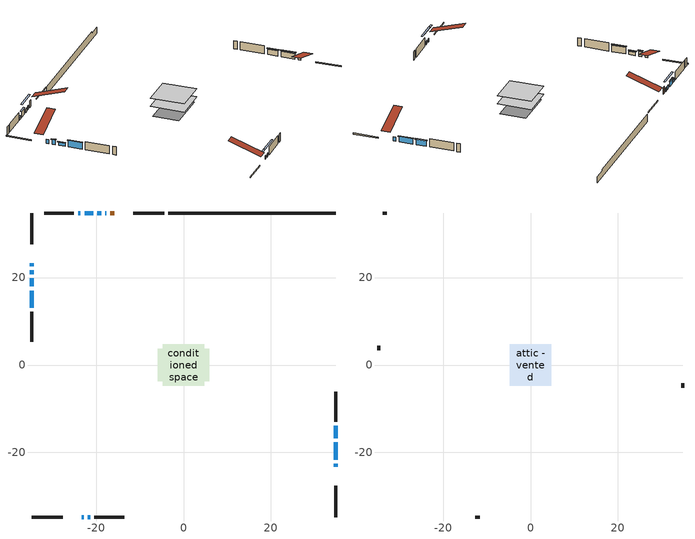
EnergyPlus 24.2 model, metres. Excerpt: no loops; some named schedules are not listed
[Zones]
conditioned space
 floor adiabatic (AdiabaticFloorConstruction): -4.79,-4.79 -4.79,4.79 4.79,4.79 4.79,-4.79 z0.46
 floor foundation (Slab1 construction): -5.84,-3.71 -5.84,3.71 5.84,3.71 5.84,-3.71 z-1.83
 wall outside (RimJoist1 construction): -4.38,34.75 -11.54,34.75 / -34.75,-34.75 -27.59,-34.75 / -34.75,34.75 -34.75,27.59 / 34.75,-34.75 34.75,-27.59 z0.46:0.76
 wall outside (AdiabaticWallConstruction 1): -15.86,34.75 -16.71,34.75 z0.46:2.49
 wall outside (AdiabaticWallConstruction): -34.75,23.27 -34.75,22.55 / -17.64,34.75 -17.9,34.75 / 34.75,-23.27 34.75,-22.55 z0.46:1.68; -34.75,21.62 -34.75,20.71 z0.46:1.88; -34.75,19.78 -34.75,17.95 z0.46:1.43; -18.82,34.75 -19.74,34.75 / -23.28,-34.75 -22.81,-34.75 z0.46:1.48; -21.89,-34.75 -21.33,-34.75 z0.46:1.53; 34.75,-21.62 34.75,-17.71 / 34.75,-16.78 34.75,-13.88 / -20.67,34.75 -22.63,34.75 z0.46:2.09; -23.55,34.75 -24.11,34.75 z0.46:1.02; -34.75,17.02 -34.75,13.11 z0.46:2.39
 wall outside (Wall1 construction): -25.04,34.75 -31.89,34.75 / -20.4,-34.75 -13.55,-34.75 / -34.75,12.18 -34.75,5.33 / 34.75,-12.96 34.75,-6.11 z0.46:2.9
 wall foundation (FoundationWall1 construction): -3.45,34.75,-1.83 -3.45,34.75,0.46 30.93,34.75,0.46 30.93,34.75,-0.06 34.75,34.75,-0.06 34.75,34.75,-1.83
 window (WindowConstruction 8): -34.75,23.27 -34.75,22.55 z0.46:1.68
 window (WindowConstruction 5): -34.75,21.62 -34.75,20.71 z0.46:1.88
 window (WindowConstruction 6): -34.75,19.78 -34.75,17.95 z0.46:1.43
 window (WindowConstruction 7): -17.64,34.75 -17.89,34.75 z0.46:1.68
 window (WindowConstruction 10): -18.82,34.75 -19.74,34.75 z0.46:1.47
 window (WindowConstruction 11): -23.27,-34.75 -22.82,-34.75 z0.46:1.47
 window (WindowConstruction 12): -21.89,-34.75 -21.33,-34.75 z0.46:1.53
 window (WindowConstruction 9): 34.75,-23.27 34.75,-22.55 z0.46:1.68
 window (WindowConstruction): 34.75,-21.62 34.75,-17.71 z0.46:2.08
 window (WindowConstruction 1): 34.75,-16.78 34.75,-13.89 z0.46:2.08
 window (WindowConstruction 2): -20.67,34.75 -22.62,34.75 z0.46:2.08
 window (WindowConstruction 3): -23.55,34.75 -24.11,34.75 z0.46:1.02
 window (WindowConstruction 4): -34.75,17.02 -34.75,13.11 z0.46:2.39
 door (Door): -15.86,34.75 -16.71,34.75 z0.46:2.49
 ceiling adiabatic (AdiabaticFloorConstruction): 4.79,-4.79 4.79,4.79 -4.79,4.79 -4.79,-4.79 z0.46
attic - vented
 floor to conditioned space (Floor1 construction Reversed): -4.78,-4.78 -4.78,4.78 4.78,4.78 4.78,-4.78 z2.9
 wall outside (Wall2 construction): -32.82,34.75 -33.82,34.75 / -12.62,-34.75 -11.62,-34.75 / -34.75,4.4 -34.75,3.4 / 34.75,-5.18 34.75,-4.18 z0.46:2.9
 roof outside (Roof1 construction): -14.93,34.75,2.9 -14.93,25.43,6.01 -12.47,25.43,6.01 -12.47,34.75,2.9; -24.2,-34.75,2.9 -24.2,-25.43,6.01 -26.66,-25.43,6.01 -26.66,-34.75,2.9; -34.75,24.2,2.9 -25.43,24.2,6.01 -25.43,26.66,6.01 -34.75,26.66,2.9; 34.75,-24.2,2.9 25.43,-24.2,6.01 25.43,-26.66,6.01 34.75,-26.66,2.9
shading: -34.75,20.51 -34.75,21.82 -35.16,21.82 -35.16,20.51 z2.08; -34.75,17.75 -34.75,19.98 -35.16,19.98 -35.16,17.75 z1.63; -22.38,34.75 -16.18,34.75 -16.18,35.16 -22.38,35.16 z4.11; -20.18,-34.75 -25.91,-34.75 -25.91,-35.16 -20.18,-35.16 z4.11; -18.69,-34.75 -24.53,-34.75 -24.53,-35.16 -18.69,-35.16 z4.17; 34.75,-17.51 34.75,-21.82 35.16,-21.82 35.16,-17.51 z2.29; 34.75,-13.68 34.75,-16.98 35.16,-16.98 35.16,-13.68 z2.29; -22.83,34.75 -20.47,34.75 -20.47,35.16 -22.83,35.16 z2.29; -24.31,34.75 -23.35,34.75 -23.35,35.16 -24.31,35.16 z1.22; -34.75,12.91 -34.75,17.22 -35.16,17.22 -35.16,12.91 z2.59
[Building]
Building 1: Terrain=Suburbs
[Site:Location]
Edmonton Intl AP_AB: Latitude {deg}=53.31; Longitude {deg}=-113.58; Time Zone {hr}=-7; Elevation {m}=723; Keep Site Location Information=Yes
[Site:GroundTemperature:Shallow]
-1.56185, -3.61833, -3.78302, -2.80711, 1.11059, 5.01004, 8.39065, 10.5322, 10.7141, 8.97234, 5.67794, 1.89811
[Site:WaterMainsTemperature]
Calculation Method=Schedule; Temperature Schedule=mains temperature schedule
[Material] Roughness=Rough; Thermal Absorptance=0.9
Name | Thickness {m} | Conductivity {W/m-K} | Density {kg/m3} | Specific Heat {J/kg-K} | Solar Absorptance | Visible Absorptance
asphalt or fiberglass shingles | 0.00635 | 0.162714 | 1121.4 | 1465.45 | 0.4 | 0.4
ceiling loosefill ins | 0.169333 | 0.0480833 | 16.02 | 1046.75 | 0.7 | 0.7
ceiling stud and cavity | 0.1397 | 0.101066 | 65.682 | 1177.47 | 0.7 | 0.7
concrete 4.0 in. | 0.1016 | 1.803125 | 2242.8 | 837.4 | 0.7 | 0.7
concrete 8.0 in. | 0.2032 | 1.803125 | 2242.8 | 837.4 | 0.7 | 0.7
door material | 0.04445 | 0.053851 | 512.64 | 1214.23 | 0.7 | 0.7
exterior vertical ins | 0.0457286 | 0.029427 | 32.04 | 1214.23 | 0.7 | 0.7
floor covering | 0.0127 | 0.0433444 | 54.468 | 1339.84 | 0.6 | 0.6
floor rigid ins; wall rigid ins | 0.512978 | 0.029427 | 32.04 | 1214.23 | 0.7 | 0.7
floor stud and cavity | 0.1397 | 1.75129 | 37.0049 | 1207.88 | 0.7 | 0.7
furniture material conditioned space 1 | 0.1524 | 0.115458 | 640.8 | 1214.23 | 0.6 | 0.6
gypsum board | 0.0127 | 0.160291 | 801 | 837.4 | 0.6 | 0.6
gypsum board 1 | 0.0127 | 0.160291 | 801 | 837.4 | 0.7 | 0.7
osb sheathing 0.5 in. | 0.0127 | 0.115458 | 512.64 | 1214.23 | 0.7 | 0.7
osb sheathing 0.75 in. | 0.01905 | 0.115458 | 512.64 | 1214.23 | 0.7 | 0.7
osb sheathing 2.0 in. | 0.0508 | 0.115458 | 512.64 | 1214.23 | 0.7 | 0.7
rim joist stud and cavity | 0.0508 | 0.0296634 | 125.044 | 1163.47 | 0.6 | 0.6
wall stud and cavity | 0.1397 | 0.126942 | 139.0536 | 1170.24 | 0.7 | 0.7
wall stud and cavity 1 | 0.0889 | 6.1454 | 50.32683 | 1063.81 | 0.6 | 0.6
wall stud and cavity 2 | 0.0889 | 0.380278 | 52.3479 | 1209.89 | 0.7 | 0.7
wall stud and cavity 3 | 0.0889 | 0.391764 | 83.0341 | 1211.67 | 0.7 | 0.7
wood siding | 0.0254 | 0.102417 | 544.68 | 1172.36 | 0.4 | 0.4
wood siding 1 | 0.00254 | 0.102417 | 544.68 | 1172.36 | 0.4 | 0.4
wood siding 2; wood siding 3; wood siding 4 | 0.0254 | 0.102417 | 544.68 | 1172.36 | 0.7 | 0.7
[WindowMaterial:SimpleGlazingSystem]
Name | U-Factor {W/m2-K} | Solar Heat Gain Coefficient
WindowMaterial | 2.1389 | 0.61
WindowMaterial 1 | 2.10313 | 0.62
WindowMaterial 2 | 2.41712 | 0.53
WindowMaterial 3 | 2.11733 | 0.62
WindowMaterial 4 | 2.28142 | 0.55
WindowMaterial 5 | 2.239971 | 0.57
WindowMaterial 6 | 3.310274 | 0.62
WindowMaterial 7 | 3.04681 | 0.43
WindowMaterial 8 | 3.032052 | 0.47
[Construction]
AdiabaticFloorConstruction: floor stud and cavity, floor rigid ins, osb sheathing 0.75 in., floor covering
AdiabaticWallConstruction: wood siding 3, wall rigid ins, wall stud and cavity 2, gypsum board
AdiabaticWallConstruction 1: wood siding 4, wall rigid ins, wall stud and cavity 2, gypsum board
Door: door material
Floor1 construction Reversed: gypsum board, ceiling stud and cavity, ceiling loosefill ins
FoundationWall1 construction: concrete 8.0 in., gypsum board 1
furniture construction conditioned space 1: furniture material conditioned space 1
PartitionWallConstruction: gypsum board, wall stud and cavity 3, gypsum board
RimJoist1 construction: wood siding 2, osb sheathing 2.0 in., rim joist stud and cavity
Roof1 construction: asphalt or fiberglass shingles
Slab1 construction: concrete 4.0 in.
Wall1 construction: wood siding, osb sheathing 0.5 in., wall stud and cavity, gypsum board
Wall2 construction: wood siding 1, wall stud and cavity 1
WindowConstruction; WindowConstruction 2: WindowMaterial
WindowConstruction 1: WindowMaterial 1
WindowConstruction 10; WindowConstruction 11: WindowMaterial 7
WindowConstruction 12: WindowMaterial 8
WindowConstruction 3; WindowConstruction 7: WindowMaterial 2
WindowConstruction 4: WindowMaterial 3
WindowConstruction 5: WindowMaterial 4
WindowConstruction 6: WindowMaterial 5
WindowConstruction 8; WindowConstruction 9: WindowMaterial 6
[Zone] Multiplier=1; Part of Total Floor Area=Yes
Name | Volume {m3}
attic - vented | 46.1826
conditioned space | 441.3
[Space]
Name | Zone | Volume {m3}
attic - vented 1 | attic - vented | 46.1826
conditioned space 1 | conditioned space | 441.3
[ZoneInfiltration:EffectiveLeakageArea]
infil attic - vented 1: Zone or Space=attic - vented 1; Schedule=Always On Discrete; Effective Air Leakage Area {cm2}=3185.04; Stack Coefficient=0.000385605; Wind Coefficient=1.32676e-05
[ZoneMixing]
whole house fan mix: Zone or Space=attic - vented; Schedule=Always On Continuous; Design Flow Rate Calculation Method=Flow/Zone; Design Flow Rate {m3/s}=0; Source Zone or Space=conditioned space
[SurfaceProperty:ExposedFoundationPerimeter]
Slab1: Exposed Perimeter Calculation Method=TotalExposedPerimeter; Total Exposed Perimeter {m}=38.203
[InternalMass] Zone or ZoneList=conditioned space; Space or SpaceList=conditioned space 1
Name | Construction | Surface Area {m2}
furniture mass conditioned space 1 | furniture construction conditioned space 1 | 71.3198
partition wall mass | PartitionWallConstruction | 178.3
[Lights]
interior lighting: Zone or ZoneList or Space or SpaceList=conditioned space 1; Schedule=interior lighting schedule; Design Level Calculation Method=LightingLevel; Lighting Level {W}=343.2; Return Air Fraction=0; Fraction Radiant=0.6; Fraction Visible=0.2; Fraction Replaceable=1
[People]
occupants: Zone or ZoneList or Space or SpaceList=conditioned space 1; Number of People Schedule=occupants schedule; Number of People Calculation Method=People; Number of People=3; Fraction Radiant=0.314171; Sensible Heat Fraction=0.56303; Activity Level Schedule=occupants activity schedule; Carbon Dioxide Generation Rate {m3/s-W}=0; Enable ASHRAE 55 Comfort Warnings=No; Mean Radiant Temperature Calculation Type=EnclosureAveraged
[ElectricEquipment] Zone or ZoneList or Space or SpaceList=conditioned space 1; Design Level Calculation Method=EquipmentLevel
Name | Schedule | Design Level {W} | Fraction Latent | Fraction Radiant | Fraction Lost
clothes dryer | clothes dryer schedule | 140.772 | 0.015 | 0.081 | 0.85
clothes washer | clothes washer schedule | 32.1985 | 0.03 | 0.162 | 0.7
cooking range | cooking range schedule | 215.147 | 0.08 | 0.432 | 0.2
dishwasher | dishwasher schedule | 66.8632 | 0.3 | 0.18 | 0.4
fridge | fridge schedule | 72.9452 | 0 | 0.6 | 0
mech vent bath fan 0 | mech vent bath fan 0 schedule | 50.2 | 0 | 0 | 1
mech vent bath fan 1 | mech vent bath fan 1 schedule | 50.2 | 0 | 0 | 1
mech vent house fan | mech vent house fan schedule | 0 | 0 | 0 | 1
mech vent house fan cfis | mech vent house fan cfis schedule | 0 | 0 | 0 | 0
misc plug loads | misc plug loads schedule | 494.7 | 0.045 | 0.513 | 0.1
whole house fan | Always On Discrete | 0 | 0 | 0 | 1
[OtherEquipment] Zone or ZoneList or Space or SpaceList=conditioned space 1; Design Level Calculation Method=EquipmentLevel
Name | Fuel Type | Schedule | Design Level {W} | Fraction Latent | Fraction Radiant | Fraction Lost
clothes dryer 1 | Electricity | clothes dryer schedule | 0 | 0.015 | 0.081 | 0.85
cooking range 1 | Electricity | cooking range schedule | 0 | 0.08 | 0.432 | 0.2
general water use latent | None | general water use schedule | 62.594 | 1 | 0 | 0
general water use sensible | None | general water use schedule | -61.6891 | 0 | 0.6 | 0
mech vent house fan latent load | None | Always On Discrete | 0 | 1 | 0 | 0
mech vent house fan sensible load | None | Always On Discrete | 0 | 0 | 0 | 0
water heater energy adjustment1 | NaturalGas | Always On Discrete | 0.01 | 0 | 0 | 1
[ZoneInfiltration:DesignFlowRate] Zone or ZoneList or Space or SpaceList=conditioned space 1; Schedule=Always On Discrete; Design Flow Rate Calculation Method=Flow/Zone; Design Flow Rate {m3/s}=0
infil flow; natural vent flow; whole house fan flow
[AvailabilityManager:Scheduled]
furnace airloop Availability Manager: Schedule=Always On Discrete
[Foundation:Kiva]
Foundation Kiva 1: Initial Indoor Air Temperature {C}=18; Wall Height Above Grade {m}=0.460004; Wall Depth Below Slab {m}=0.2032; Custom Block Material Name 1=exterior vertical ins; Custom Block Depth 1 {m}=2.28999; Custom Block X Position 1 {m}=0.2159; Custom Block Z Position 1 {m}=0
[Foundation:Kiva:Settings]
Soil Conductivity {W/m-K}=0.849921; Soil Density {kg/m3}=1842.3; Soil Specific Heat {J/kg-K}=418.7; Ground Solar Absorptivity=0.9; Ground Thermal Absorptivity=0.9; Ground Surface Roughness {m}=0.03; Far-Field Width {m}=40; Deep-Ground Boundary Condition=ZeroFlux; Deep-Ground Depth {m}=40; Minimum Cell Dimension {m}=0.2; Maximum Cell Growth Coefficient=3; Simulation Timestep=Timestep
[Exterior:Lights]
exterior lighting: Schedule=exterior lighting schedule; Design Level {W}=75.6
[EnergyManagementSystem:GlobalVariable]
furnace_airloop_Fan_RTF
infil_program_Qfan
infil_program_Qinf
natural_vent_program_Qnv
natural_vent_program_Qwhf
[EnergyManagementSystem:Sensor]
Name | Output:Variable or Output:Meter Index Key | Output:Variable or Output:Meter
airflow_gain | infil flow | Infiltration Sensible Heat Gain Energy
airflow_gain_1 | natural vent flow | Infiltration Sensible Heat Gain Energy
airflow_gain_2 | whole house fan flow | Infiltration Sensible Heat Gain Energy
airflow_loss | infil flow | Infiltration Sensible Heat Loss Energy
airflow_loss_1 | natural vent flow | Infiltration Sensible Heat Loss Energy
airflow_loss_2 | whole house fan flow | Infiltration Sensible Heat Loss Energy
clg_load_cond |  | Cooling:EnergyTransfer:Zone:CONDITIONED SPACE
clg_sp_s; clg_sp_s_1 | cooling setpoint | Schedule Value
clothes_dryer_exhaust_0_sch_s | clothes dryer exhaust 0 schedule | Schedule Value
cool_season | cooling season schedule | Schedule Value
htg_load_cond |  | Heating:EnergyTransfer:Zone:CONDITIONED SPACE
htg_sp_s; htg_sp_s_1 | heating setpoint | Schedule Value
ig_ee_conv | clothes dryer | Electric Equipment Convective Heating Energy
ig_ee_conv_2 | cooking range | Electric Equipment Convective Heating Energy
ig_ee_conv_4 | fridge | Electric Equipment Convective Heating Energy
ig_ee_conv_5 | misc plug loads | Electric Equipment Convective Heating Energy
ig_ee_conv_6 | whole house fan | Electric Equipment Convective Heating Energy
ig_ee_rad | clothes dryer | Electric Equipment Radiant Heating Energy
ig_ee_rad_2 | cooking range | Electric Equipment Radiant Heating Energy
ig_ee_rad_4 | fridge | Electric Equipment Radiant Heating Energy
ig_ee_rad_5 | misc plug loads | Electric Equipment Radiant Heating Energy
ig_ee_rad_6 | whole house fan | Electric Equipment Radiant Heating Energy
ig_lgt_conv | interior lighting | Lights Convective Heating Energy
ig_lgt_rad | interior lighting | Lights Radiant Heating Energy
ig_lgt_vis | interior lighting | Lights Visible Radiation Heating Energy
ig_oe_conv | clothes dryer 1 | Other Equipment Convective Heating Energy
ig_oe_conv_1 | cooking range 1 | Other Equipment Convective Heating Energy
ig_oe_conv_2 | general water use latent | Other Equipment Convective Heating Energy
ig_oe_conv_3 | general water use sensible | Other Equipment Convective Heating Energy
ig_oe_conv_4 | water heater energy adjustment1 | Other Equipment Convective Heating Energy
ig_oe_rad | clothes dryer 1 | Other Equipment Radiant Heating Energy
ig_oe_rad_1 | cooking range 1 | Other Equipment Radiant Heating Energy
ig_oe_rad_2 | general water use latent | Other Equipment Radiant Heating Energy
ig_oe_rad_3 | general water use sensible | Other Equipment Radiant Heating Energy
ig_oe_rad_4 | water heater energy adjustment1 | Other Equipment Radiant Heating Energy
ig_ppl_conv | occupants | People Convective Heating Energy
ig_ppl_rad | occupants | People Radiant Heating Energy
im_conv | furniture mass conditioned space 1 | Surface Inside Face Convection Heat Gain Energy
im_conv_1 | partition wall mass | Surface Inside Face Convection Heat Gain Energy
im_ig | furniture mass conditioned space 1 | Surface Inside Face Internal Gains Radiation Heat Gain Energy
im_ig_1 | partition wall mass | Surface Inside Face Internal Gains Radiation Heat Gain Energy
im_lgt | furniture mass conditioned space 1 | Surface Inside Face Lights Radiation Heat Gain Energy
im_lgt_1 | partition wall mass | Surface Inside Face Lights Radiation Heat Gain Energy
im_sol | furniture mass conditioned space 1 | Surface Inside Face Solar Radiation Heat Gain Energy
im_sol_1 | partition wall mass | Surface Inside Face Solar Radiation Heat Gain Energy
im_surf | furniture mass conditioned space 1 | Surface Inside Face Net Surface Thermal Radiation Heat Gain Energy
im_surf_1 | partition wall mass | Surface Inside Face Net Surface Thermal Radiation Heat Gain Energy
mech_vent_bath_fan_0_sch_s | mech vent bath fan 0 schedule | Schedule Value
mech_vent_bath_fan_1_sch_s | mech vent bath fan 1 schedule | Schedule Value
mv_conv | mech vent bath fan 0 | Electric Equipment Convective Heating Energy
mv_conv_1 | mech vent bath fan 1 | Electric Equipment Convective Heating Energy
mv_conv_2 | mech vent house fan | Electric Equipment Convective Heating Energy
mv_conv_3 | mech vent house fan cfis | Electric Equipment Convective Heating Energy
mv_conv_4 | mech vent house fan latent load | Other Equipment Convective Heating Energy
mv_conv_5 | mech vent house fan sensible load | Other Equipment Convective Heating Energy
mv_rad | mech vent bath fan 0 | Electric Equipment Radiant Heating Energy
mv_rad_1 | mech vent bath fan 1 | Electric Equipment Radiant Heating Energy
mv_rad_2 | mech vent house fan | Electric Equipment Radiant Heating Energy
mv_rad_3 | mech vent house fan cfis | Electric Equipment Radiant Heating Energy
mv_rad_4 | mech vent house fan latent load | Other Equipment Radiant Heating Energy
mv_rad_5 | mech vent house fan sensible load | Other Equipment Radiant Heating Energy
natural_vent_s | natural vent schedule | Schedule Value
out_pb_s |  | Site Outdoor Air Barometric Pressure
out_wt_s |  | Site Outdoor Air Humidity Ratio
site_vw_s |  | Site Wind Speed
ss_back_out | Window1 | Surface Window Shortwave from Zone Back Out Window Heat Transfer Rate
ss_back_out_1 | Window10 | Surface Window Shortwave from Zone Back Out Window Heat Transfer Rate
ss_back_out_10 | Window6 | Surface Window Shortwave from Zone Back Out Window Heat Transfer Rate
ss_back_out_11 | Window7 | Surface Window Shortwave from Zone Back Out Window Heat Transfer Rate
ss_back_out_12 | Window8 | Surface Window Shortwave from Zone Back Out Window Heat Transfer Rate
ss_back_out_2 | Window11 | Surface Window Shortwave from Zone Back Out Window Heat Transfer Rate
ss_back_out_3 | Window12 | Surface Window Shortwave from Zone Back Out Window Heat Transfer Rate
ss_back_out_4 | Window13 | Surface Window Shortwave from Zone Back Out Window Heat Transfer Rate
ss_back_out_5 | Window15 | Surface Window Shortwave from Zone Back Out Window Heat Transfer Rate
ss_back_out_6 | Window16 | Surface Window Shortwave from Zone Back Out Window Heat Transfer Rate
ss_back_out_7 | Window2 | Surface Window Shortwave from Zone Back Out Window Heat Transfer Rate
ss_back_out_8 | Window3 | Surface Window Shortwave from Zone Back Out Window Heat Transfer Rate
ss_back_out_9 | Window5 | Surface Window Shortwave from Zone Back Out Window Heat Transfer Rate
ss_conv | Door1 | Surface Inside Face Convection Heat Gain Energy
ss_conv_1 | Window1 | Surface Inside Face Convection Heat Gain Energy
ss_conv_10 | Window5 | Surface Inside Face Convection Heat Gain Energy
ss_conv_11 | Window6 | Surface Inside Face Convection Heat Gain Energy
ss_conv_12 | Window7 | Surface Inside Face Convection Heat Gain Energy
ss_conv_13 | Window8 | Surface Inside Face Convection Heat Gain Energy
ss_conv_2 | Window10 | Surface Inside Face Convection Heat Gain Energy
ss_conv_3 | Window11 | Surface Inside Face Convection Heat Gain Energy
ss_conv_4 | Window12 | Surface Inside Face Convection Heat Gain Energy
ss_conv_5 | Window13 | Surface Inside Face Convection Heat Gain Energy
ss_conv_6 | Window15 | Surface Inside Face Convection Heat Gain Energy
ss_conv_7 | Window16 | Surface Inside Face Convection Heat Gain Energy
ss_conv_8 | Window2 | Surface Inside Face Convection Heat Gain Energy
ss_conv_9 | Window3 | Surface Inside Face Convection Heat Gain Energy
ss_ig | Door1 | Surface Inside Face Internal Gains Radiation Heat Gain Energy
ss_ig_1 | Window1 | Surface Inside Face Internal Gains Radiation Heat Gain Energy
ss_ig_10 | Window5 | Surface Inside Face Internal Gains Radiation Heat Gain Energy
ss_ig_11 | Window6 | Surface Inside Face Internal Gains Radiation Heat Gain Energy
ss_ig_12 | Window7 | Surface Inside Face Internal Gains Radiation Heat Gain Energy
ss_ig_13 | Window8 | Surface Inside Face Internal Gains Radiation Heat Gain Energy
ss_ig_2 | Window10 | Surface Inside Face Internal Gains Radiation Heat Gain Energy
ss_ig_3 | Window11 | Surface Inside Face Internal Gains Radiation Heat Gain Energy
ss_ig_4 | Window12 | Surface Inside Face Internal Gains Radiation Heat Gain Energy
ss_ig_5 | Window13 | Surface Inside Face Internal Gains Radiation Heat Gain Energy
ss_ig_6 | Window15 | Surface Inside Face Internal Gains Radiation Heat Gain Energy
ss_ig_7 | Window16 | Surface Inside Face Internal Gains Radiation Heat Gain Energy
ss_ig_8 | Window2 | Surface Inside Face Internal Gains Radiation Heat Gain Energy
ss_ig_9 | Window3 | Surface Inside Face Internal Gains Radiation Heat Gain Energy
ss_lgt | Door1 | Surface Inside Face Lights Radiation Heat Gain Energy
ss_sol | Door1 | Surface Inside Face Solar Radiation Heat Gain Energy
ss_surf | Door1 | Surface Inside Face Net Surface Thermal Radiation Heat Gain Energy
ss_surf_1 | Window1 | Surface Inside Face Net Surface Thermal Radiation Heat Gain Energy
ss_surf_10 | Window5 | Surface Inside Face Net Surface Thermal Radiation Heat Gain Energy
ss_surf_11 | Window6 | Surface Inside Face Net Surface Thermal Radiation Heat Gain Energy
ss_surf_12 | Window7 | Surface Inside Face Net Surface Thermal Radiation Heat Gain Energy
ss_surf_13 | Window8 | Surface Inside Face Net Surface Thermal Radiation Heat Gain Energy
ss_surf_2 | Window10 | Surface Inside Face Net Surface Thermal Radiation Heat Gain Energy
ss_surf_3 | Window11 | Surface Inside Face Net Surface Thermal Radiation Heat Gain Energy
ss_surf_4 | Window12 | Surface Inside Face Net Surface Thermal Radiation Heat Gain Energy
ss_surf_5 | Window13 | Surface Inside Face Net Surface Thermal Radiation Heat Gain Energy
ss_surf_6 | Window15 | Surface Inside Face Net Surface Thermal Radiation Heat Gain Energy
ss_surf_7 | Window16 | Surface Inside Face Net Surface Thermal Radiation Heat Gain Energy
ss_surf_8 | Window2 | Surface Inside Face Net Surface Thermal Radiation Heat Gain Energy
ss_surf_9 | Window3 | Surface Inside Face Net Surface Thermal Radiation Heat Gain Energy
ss_trans_in | Window1 | Surface Window Transmitted Solar Radiation Rate
ss_trans_in_1 | Window10 | Surface Window Transmitted Solar Radiation Rate
ss_trans_in_10 | Window6 | Surface Window Transmitted Solar Radiation Rate
ss_trans_in_11 | Window7 | Surface Window Transmitted Solar Radiation Rate
ss_trans_in_12 | Window8 | Surface Window Transmitted Solar Radiation Rate
ss_trans_in_2 | Window11 | Surface Window Transmitted Solar Radiation Rate
ss_trans_in_3 | Window12 | Surface Window Transmitted Solar Radiation Rate
ss_trans_in_4 | Window13 | Surface Window Transmitted Solar Radiation Rate
ss_trans_in_5 | Window15 | Surface Window Transmitted Solar Radiation Rate
ss_trans_in_6 | Window16 | Surface Window Transmitted Solar Radiation Rate
ss_trans_in_7 | Window2 | Surface Window Transmitted Solar Radiation Rate
ss_trans_in_8 | Window3 | Surface Window Transmitted Solar Radiation Rate
ss_trans_in_9 | Window5 | Surface Window Transmitted Solar Radiation Rate
ss_trans_out | Window1 | Surface Inside Face Initial Transmitted Diffuse Transmitted Out Window Solar Radiation Rate
ss_trans_out_1 | Window10 | Surface Inside Face Initial Transmitted Diffuse Transmitted Out Window Solar Radiation Rate
ss_trans_out_10 | Window6 | Surface Inside Face Initial Transmitted Diffuse Transmitted Out Window Solar Radiation Rate
ss_trans_out_11 | Window7 | Surface Inside Face Initial Transmitted Diffuse Transmitted Out Window Solar Radiation Rate
ss_trans_out_12 | Window8 | Surface Inside Face Initial Transmitted Diffuse Transmitted Out Window Solar Radiation Rate
ss_trans_out_2 | Window11 | Surface Inside Face Initial Transmitted Diffuse Transmitted Out Window Solar Radiation Rate
ss_trans_out_3 | Window12 | Surface Inside Face Initial Transmitted Diffuse Transmitted Out Window Solar Radiation Rate
ss_trans_out_4 | Window13 | Surface Inside Face Initial Transmitted Diffuse Transmitted Out Window Solar Radiation Rate
ss_trans_out_5 | Window15 | Surface Inside Face Initial Transmitted Diffuse Transmitted Out Window Solar Radiation Rate
ss_trans_out_6 | Window16 | Surface Inside Face Initial Transmitted Diffuse Transmitted Out Window Solar Radiation Rate
ss_trans_out_7 | Window2 | Surface Inside Face Initial Transmitted Diffuse Transmitted Out Window Solar Radiation Rate
ss_trans_out_8 | Window3 | Surface Inside Face Initial Transmitted Diffuse Transmitted Out Window Solar Radiation Rate
ss_trans_out_9 | Window5 | Surface Inside Face Initial Transmitted Diffuse Transmitted Out Window Solar Radiation Rate
s_conv | Floor1 | Surface Inside Face Convection Heat Gain Energy
s_conv_1 | FoundationWall1 | Surface Inside Face Convection Heat Gain Energy
s_conv_10 | Wall1:180 | Surface Inside Face Convection Heat Gain Energy
s_conv_11 | Wall1:270 | Surface Inside Face Convection Heat Gain Energy
s_conv_12 | Wall1:90 | Surface Inside Face Convection Heat Gain Energy
s_conv_2 | inferred conditioned ceiling | Surface Inside Face Convection Heat Gain Energy
s_conv_3 | inferred conditioned floor | Surface Inside Face Convection Heat Gain Energy
s_conv_4 | RimJoist1:0 | Surface Inside Face Convection Heat Gain Energy
s_conv_5 | RimJoist1:180 | Surface Inside Face Convection Heat Gain Energy
s_conv_6 | RimJoist1:270 | Surface Inside Face Convection Heat Gain Energy
